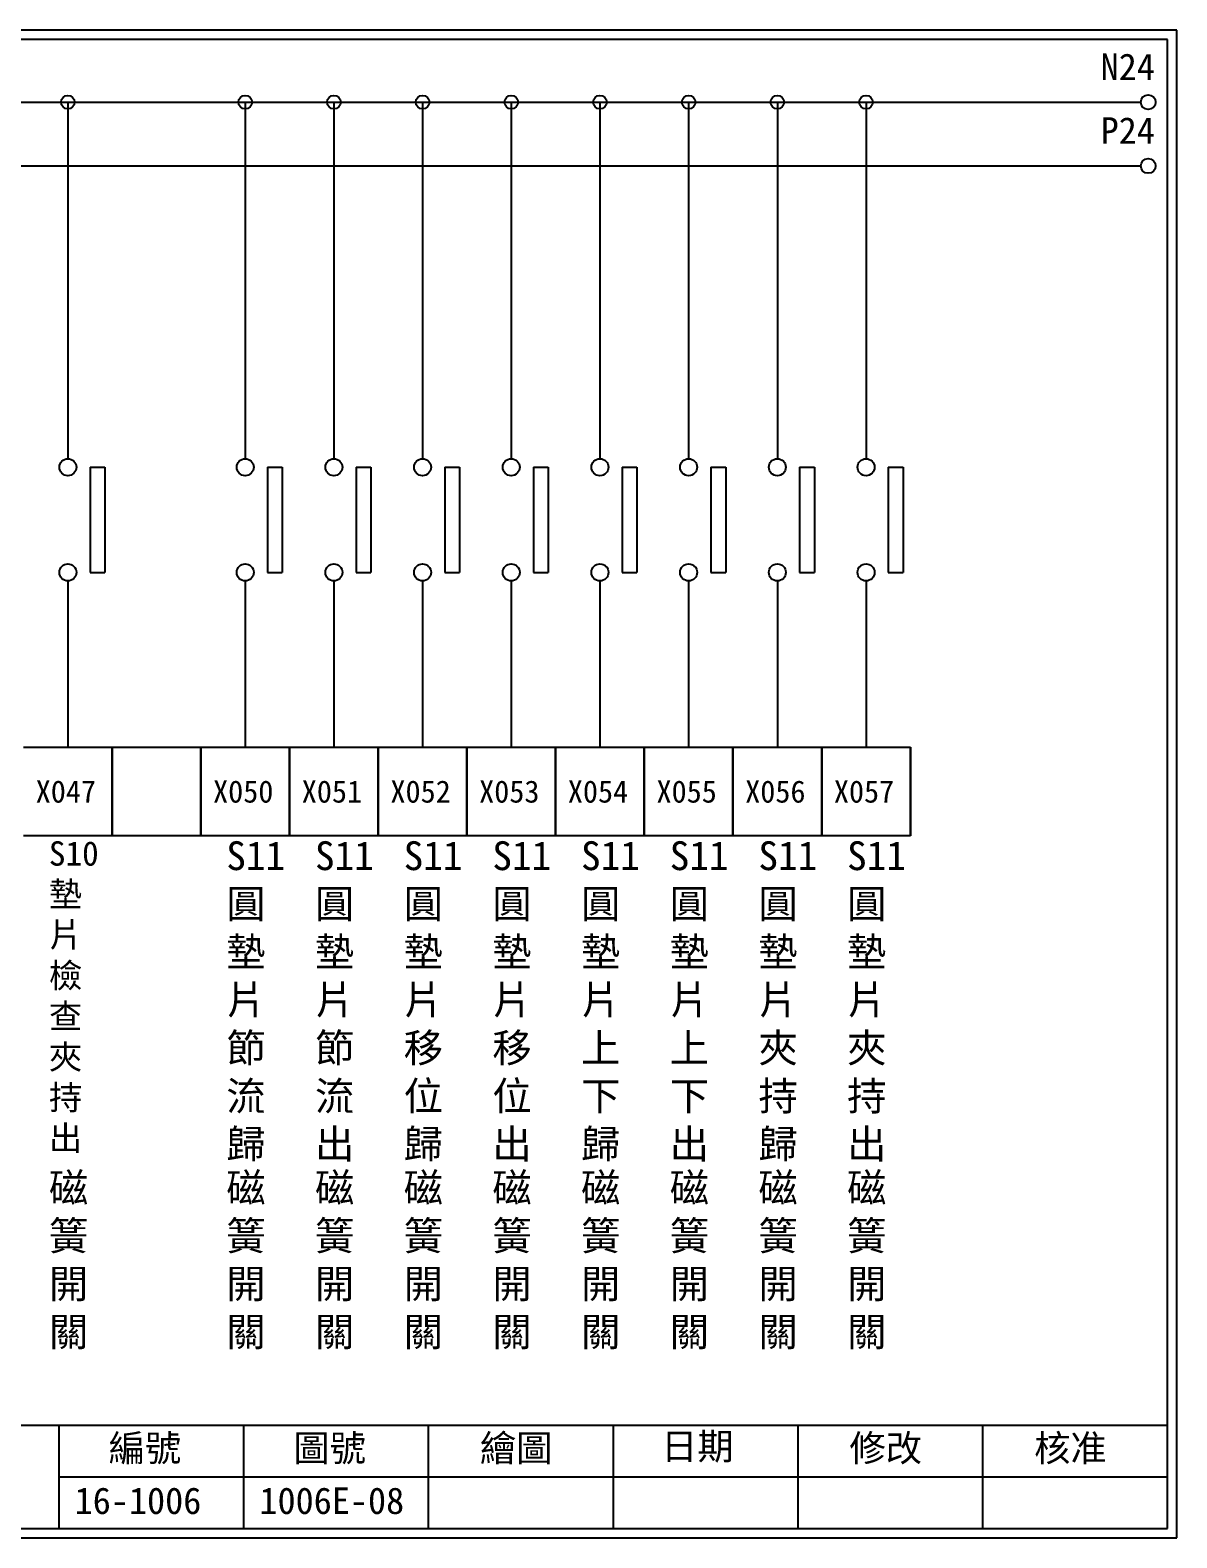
# Model space of a CAD drawing. Extents: x 275 to 562, y 265 to 469.
# Drawn here: x 406.7 to 561.9, y 264.9 to 468.9 of the extents above; entities that cross this region are included whole.
import ezdxf

# ---------------------------------------------------------------- set-up
doc = ezdxf.new("R2010")
doc.units = 0
doc.layers.get('0').update_dxf_attribs({"linetype": 'CONTINUOUS'})
doc.layers.add('圖框層', color=7, linetype='CONTINUOUS')
doc.layers.add('標尺寸層', color=3, linetype='CONTINUOUS')
doc.styles.add('CNS', font='romanc.shx', dxfattribs={"bigfont": 'chineset.shx'})
doc.styles.add('STSL', font='kaiu.ttf')

msp = doc.modelspace()

# ---------------------------------------------------------------- linework, layer by layer
at = {"color": 7}
for centre in [(558.02, 459.17), (558.02, 450.55)]:
    msp.add_circle(centre, 1, dxfattribs=at)
at = {"layer": '圖框層', "color": 7}
for p, q in [((561.9, 468.91), (274.9, 468.91)), ((560.65, 467.66), (276.15, 467.66)), ((560.65, 266.2), (560.65, 467.66)), ((561.9, 264.95), (561.9, 468.91)), ((276.15, 280.2), (560.65, 280.2)), ((410.65, 266.2), (410.65, 280.2)), ((435.65, 266.2), (435.65, 280.2)), ((460.65, 266.2), (460.65, 280.2)), ((485.65, 266.2), (485.65, 280.2)), ((510.65, 266.2), (510.65, 280.2)), ((535.65, 266.2), (535.65, 280.2)), ((410.65, 273.2), (560.65, 273.2)), ((276.15, 266.2), (560.65, 266.2)), ((274.9, 264.95), (561.9, 264.95))]:
    msp.add_line(p, q, dxfattribs=at)
at = {"layer": '標尺寸層', "color": 7}
for p, q in [((279.42, 459.17), (557.02, 459.17)), ((411.84, 459.17), (411.84, 410.94)), ((435.84, 459.17), (435.84, 410.94)), ((447.84, 459.17), (447.84, 410.94)), ((459.84, 459.17), (459.84, 410.94)), ((471.84, 459.17), (471.84, 410.94)), ((483.84, 459.17), (483.84, 410.94)), ((495.84, 459.17), (495.84, 410.94)), ((507.84, 459.17), (507.84, 410.94)), ((519.84, 459.17), (519.84, 410.94)), ((279.42, 450.55), (557.02, 450.55)), ((414.85, 409.79), (414.85, 395.56)), ((414.85, 409.79), (416.85, 409.79)), ((416.85, 409.79), (416.85, 395.56)), ((438.85, 409.79), (438.85, 395.56)), ((438.85, 409.79), (440.85, 409.79)), ((440.85, 409.79), (440.85, 395.56)), ((450.85, 409.79), (450.85, 395.56)), ((450.85, 409.79), (452.85, 409.79)), ((452.85, 409.79), (452.85, 395.56)), ((462.85, 409.79), (462.85, 395.56)), ((462.85, 409.79), (464.85, 409.79)), ((464.85, 409.79), (464.85, 395.56)), ((474.85, 409.79), (474.85, 395.56)), ((474.85, 409.79), (476.85, 409.79)), ((476.85, 409.79), (476.85, 395.56)), ((486.85, 409.79), (486.85, 395.56)), ((486.85, 409.79), (488.85, 409.79)), ((488.85, 409.79), (488.85, 395.56)), ((498.85, 409.79), (498.85, 395.56)), ((498.85, 409.79), (500.85, 409.79)), ((500.85, 409.79), (500.85, 395.56)), ((510.85, 409.79), (510.85, 395.56)), ((510.85, 409.79), (512.85, 409.79)), ((512.85, 409.79), (512.85, 395.56)), ((522.85, 409.79), (522.85, 395.56)), ((522.85, 409.79), (524.85, 409.79)), ((524.85, 409.79), (524.85, 395.56)), ((411.84, 394.41), (411.84, 371.9)), ((414.85, 395.56), (416.85, 395.56)), ((435.84, 394.41), (435.84, 371.9)), ((438.85, 395.56), (440.85, 395.56)), ((447.84, 394.41), (447.84, 371.9)), ((450.85, 395.56), (452.85, 395.56)), ((459.84, 394.41), (459.84, 371.9)), ((462.85, 395.56), (464.85, 395.56)), ((471.84, 394.41), (471.84, 371.9)), ((474.85, 395.56), (476.85, 395.56)), ((483.84, 394.41), (483.84, 371.9)), ((486.85, 395.56), (488.85, 395.56)), ((495.84, 394.41), (495.84, 371.9)), ((498.85, 395.56), (500.85, 395.56)), ((507.84, 394.41), (507.84, 371.9)), ((510.85, 395.56), (512.85, 395.56)), ((519.84, 394.41), (519.84, 371.9)), ((522.85, 395.56), (524.85, 395.56)), ((405.84, 371.9), (417.84, 371.9)), ((417.84, 371.9), (417.84, 359.9)), ((417.84, 371.9), (429.84, 371.9)), ((417.84, 359.9), (417.84, 371.9)), ((429.84, 371.9), (441.84, 371.9)), ((429.84, 359.9), (429.84, 371.9)), ((429.84, 371.9), (429.84, 359.9)), ((429.84, 359.9), (429.84, 371.9)), ((441.84, 371.9), (441.84, 359.9)), ((441.84, 371.9), (453.84, 371.9)), ((441.84, 359.9), (441.84, 371.9)), ((453.84, 371.9), (453.84, 359.9)), ((453.84, 371.9), (465.84, 371.9)), ((453.84, 359.9), (453.84, 371.9)), ((465.84, 371.9), (465.84, 359.9)), ((465.84, 371.9), (477.84, 371.9)), ((465.84, 359.9), (465.84, 371.9)), ((477.84, 371.9), (477.84, 359.9)), ((477.84, 371.9), (489.84, 371.9)), ((477.84, 359.9), (477.84, 371.9)), ((489.84, 371.9), (489.84, 359.9)), ((489.84, 371.9), (501.84, 371.9)), ((489.84, 359.9), (489.84, 371.9)), ((501.84, 371.9), (501.84, 359.9)), ((501.84, 371.9), (513.84, 371.9)), ((501.84, 359.9), (501.84, 371.9)), ((513.84, 371.9), (513.84, 359.9)), ((513.84, 371.9), (525.84, 371.9)), ((513.84, 359.9), (513.84, 371.9)), ((525.84, 371.9), (525.84, 359.9)), ((525.84, 359.9), (525.84, 371.9)), ((417.84, 359.9), (405.84, 359.9)), ((429.84, 359.9), (417.84, 359.9)), ((441.84, 359.9), (429.84, 359.9)), ((453.84, 359.9), (441.84, 359.9)), ((465.84, 359.9), (453.84, 359.9)), ((477.84, 359.9), (465.84, 359.9)), ((489.84, 359.9), (477.84, 359.9)), ((501.84, 359.9), (489.84, 359.9)), ((513.84, 359.9), (501.84, 359.9)), ((525.84, 359.9), (513.84, 359.9))]:
    msp.add_line(p, q, dxfattribs=at)
for centre, radius in [((411.84, 459.17), 0.92), ((435.84, 459.17), 0.92), ((447.84, 459.17), 0.92), ((459.84, 459.17), 0.92), ((471.84, 459.17), 0.92), ((483.84, 459.17), 0.92), ((495.84, 459.17), 0.92), ((507.84, 459.17), 0.92), ((519.84, 459.17), 0.92), ((411.84, 409.79), 1.15), ((435.84, 409.79), 1.15), ((447.84, 409.79), 1.15), ((459.84, 409.79), 1.15), ((471.84, 409.79), 1.15), ((483.84, 409.79), 1.15), ((495.84, 409.79), 1.15), ((507.84, 409.79), 1.15), ((519.84, 409.79), 1.15), ((411.84, 395.56), 1.15), ((435.84, 395.56), 1.15), ((447.84, 395.56), 1.15), ((459.84, 395.56), 1.15), ((471.84, 395.56), 1.15), ((483.84, 395.56), 1.15), ((495.84, 395.56), 1.15), ((507.84, 395.56), 1.15), ((519.84, 395.56), 1.15)]:
    msp.add_circle(centre, radius, dxfattribs=at)

# ---------------------------------------------------------------- texts
at = {"layer": '圖框層', "color": 7, "style": 'STSL'}
for s, height, p in [('N24', 3.6, (551.58, 462.16)), ('P24', 3.6, (551.58, 453.54)), ('X047', 3, (407.49, 364.41)), ('X050', 3, (431.49, 364.41)), ('X051', 3, (443.49, 364.41)), ('X052', 3, (455.49, 364.41)), ('X053', 3, (467.49, 364.41)), ('X054', 3, (479.49, 364.41)), ('X055', 3, (491.49, 364.41)), ('X056', 3, (503.49, 364.41)), ('X057', 3, (515.49, 364.41)), ('繪圖', 3.6, (467.59, 275.29)), ('日期', 3.6, (492.12, 275.53)), ('編號', 3.6, (417.36, 275.28)), ('圖號', 3.6, (442.36, 275.28)), ('修改', 3.6, (517.59, 275.29)), ('核准', 3.6, (542.59, 275.29)), ('16-1006', 3.6, (412.76, 268.17)), ('1006E-08', 3.6, (437.76, 268.17))]:
    msp.add_text(s, height=height, dxfattribs=at).set_placement(p)
at = {"layer": '標尺寸層', "color": 7, "width": 4.9608, "attachment_point": 1, "style": 'CNS'}
for s, insert, char_height in [('{\\fDFKai-SB|b0|i0|c136|p65;S10墊片檢查夾持出}', (409.28, 359.18), 3.3), ('{\\fDFKai-SB|b0|i0|c136|p65;S11圓墊片節流歸}', (433.28, 359.18), 3.9), ('{\\fDFKai-SB|b0|i0|c136|p65;S11圓墊片節流出}', (445.28, 359.18), 3.9), ('{\\fDFKai-SB|b0|i0|c136|p65;S11圓墊片移位歸}', (457.28, 359.18), 3.9), ('{\\fDFKai-SB|b0|i0|c136|p65;S11圓墊片移位出}', (469.28, 359.18), 3.9), ('{\\fDFKai-SB|b0|i0|c136|p65;S11圓墊片上下歸}', (481.28, 359.18), 3.9), ('{\\fDFKai-SB|b0|i0|c136|p65;S11圓墊片上下出}', (493.28, 359.18), 3.9), ('{\\fDFKai-SB|b0|i0|c136|p65;S11圓墊片夾持歸}', (505.28, 359.18), 3.9), ('{\\fDFKai-SB|b0|i0|c136|p65;S11圓墊片夾持出}', (517.28, 359.18), 3.9), ('{\\fDFKai-SB|b0|i0|c136|p65;磁簧開關}', (409.28, 314.27), 3.9), ('{\\fDFKai-SB|b0|i0|c136|p65;磁簧開關}', (433.28, 314.27), 3.9), ('{\\fDFKai-SB|b0|i0|c136|p65;磁簧開關}', (445.28, 314.27), 3.9), ('{\\fDFKai-SB|b0|i0|c136|p65;磁簧開關}', (457.28, 314.27), 3.9), ('{\\fDFKai-SB|b0|i0|c136|p65;磁簧開關}', (469.28, 314.27), 3.9), ('{\\fDFKai-SB|b0|i0|c136|p65;磁簧開關}', (481.28, 314.27), 3.9), ('{\\fDFKai-SB|b0|i0|c136|p65;磁簧開關}', (493.28, 314.27), 3.9), ('{\\fDFKai-SB|b0|i0|c136|p65;磁簧開關}', (505.28, 314.27), 3.9), ('{\\fDFKai-SB|b0|i0|c136|p65;磁簧開關}', (517.28, 314.27), 3.9)]:
    msp.add_mtext(s, dxfattribs=dict(at, insert=insert, char_height=char_height))

doc.saveas('drawing.dxf')
